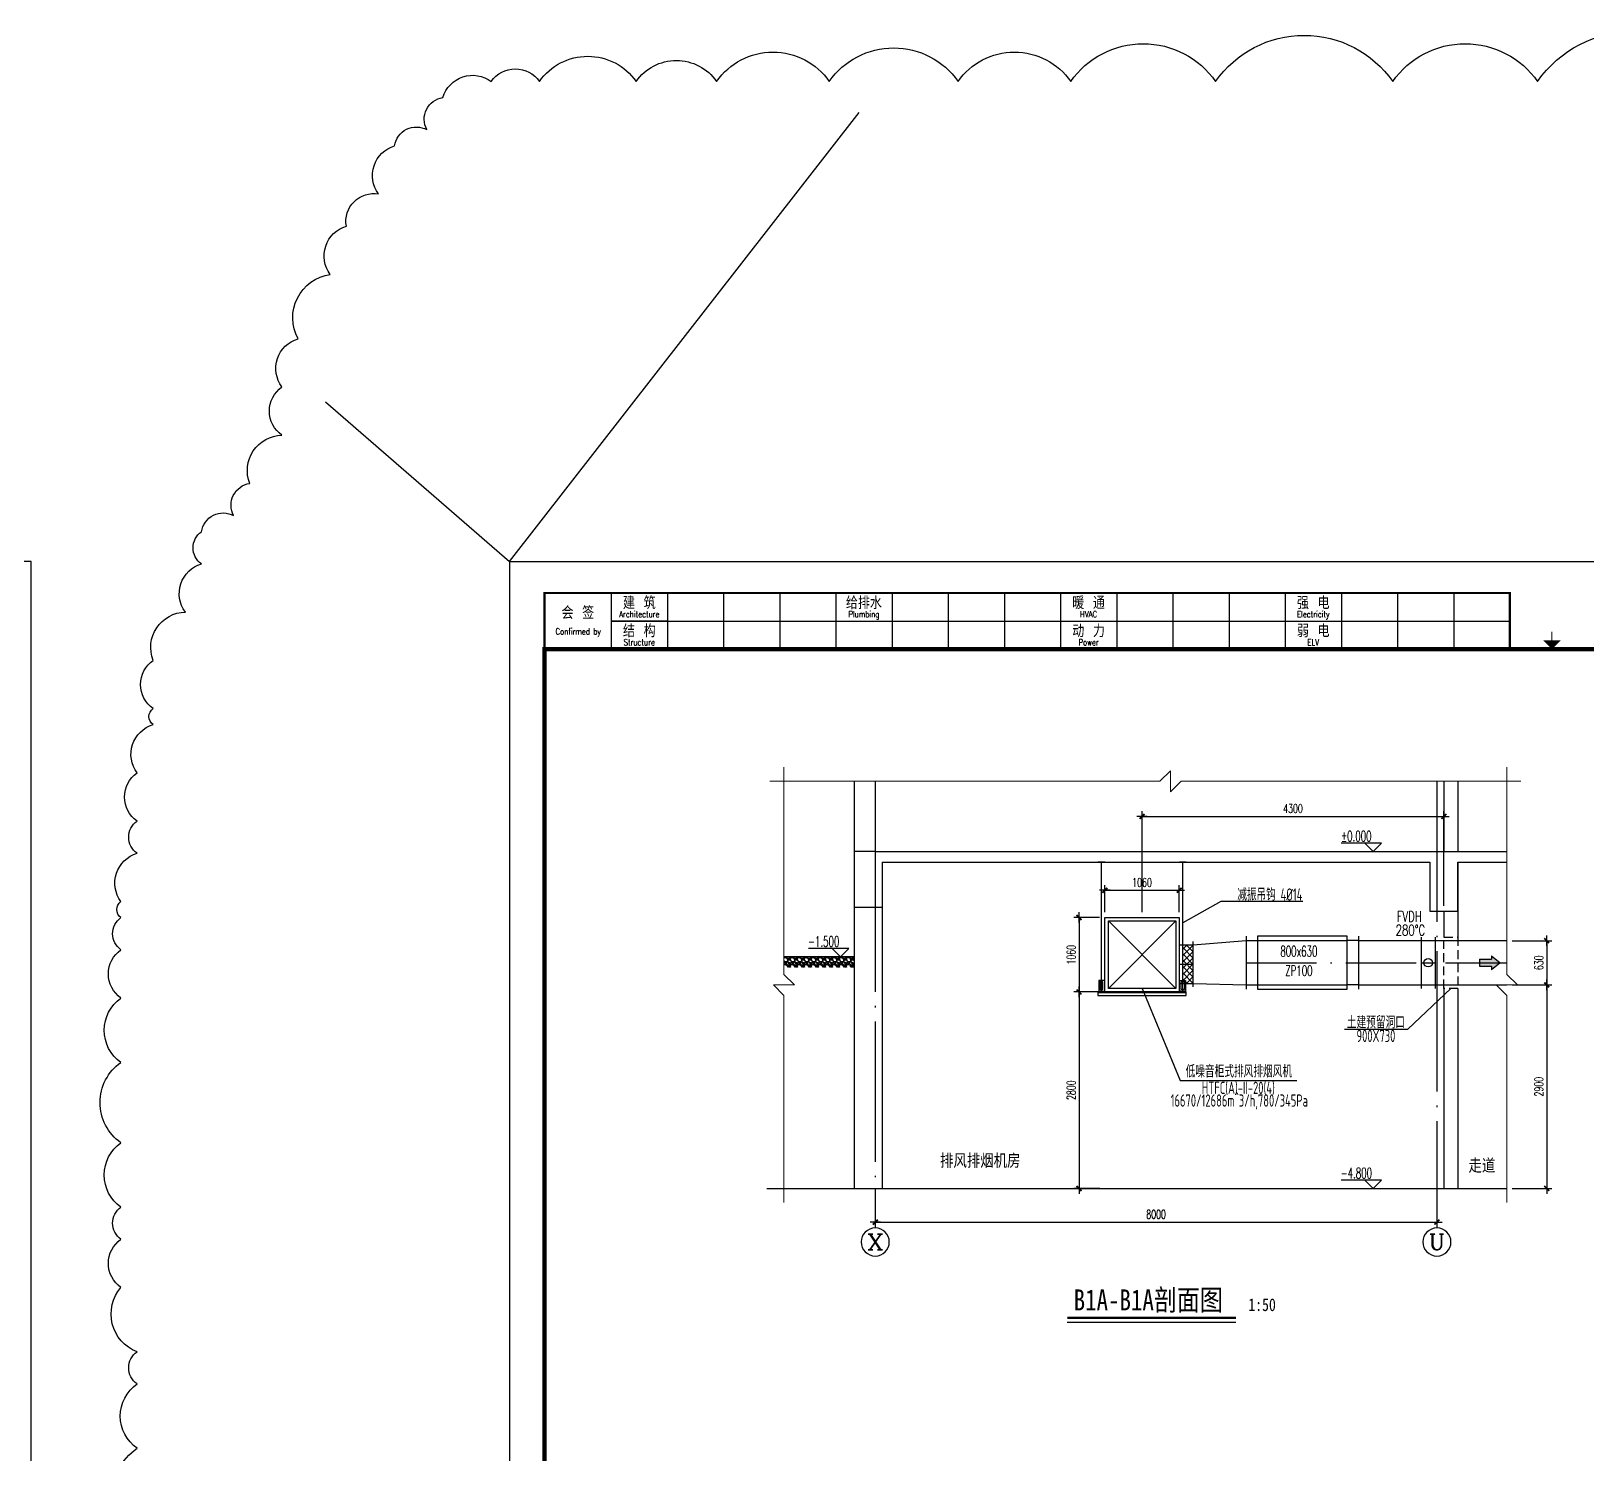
# Model space of a CAD drawing. Extents: x -345393 to -54719, y 203828 to 476815.
# Drawn here: x -177193 to -155033, y 243159 to 263427 of the extents above; entities that cross this region are included whole.
import ezdxf
from ezdxf.enums import TextEntityAlignment as Align

# ---------------------------------------------------------------- set-up
doc = ezdxf.new("R2010")
doc.units = 0
doc.header["$LTSCALE"] = 1000
doc.header["$MEASUREMENT"] = 0
for name, pattern in [('CHENG_DOTE', [1.42, 1, -0.2, 0.02, -0.2]), ('DOTE', [2.42, 2, -0.2, 0.02, -0.2]), ('HIDDEN', [0.375, 0.25, -0.125]), ('HIDDEN2', [0.1875, 0.125, -0.0625])]:
    doc.linetypes.add(name, pattern=pattern)
doc.layers.get('0').update_dxf_attribs({"color": 252, "linetype": 'CONTINUOUS'})
doc.layers.get('Defpoints').update_dxf_attribs({"color": 252, "linetype": 'CONTINUOUS'})
for name, color, linetype in [('A-墙线', 252, 'CONTINUOUS'), ('AXIS', 252, 'CONTINUOUS'), ('AXIS_TEXT', 252, 'CONTINUOUS'), ('DOTE', 250, 'DOTE'), ('PUB_TEXT', 252, 'CONTINUOUS'), ('图框', 252, 'CONTINUOUS'), ('暖通-公共-修改', 1, 'CONTINUOUS'), ('暖通-风-标注', 160, 'CONTINUOUS'), ('暖通-风-法兰', 2, 'CONTINUOUS'), ('暖通-风-管径', 201, 'CONTINUOUS'), ('暖通-风-设备', 40, 'CONTINUOUS'), ('暖通-风-说明', 3, 'CONTINUOUS'), ('暖通-风-轴线', 5, 'CHENG_DOTE'), ('暖通-风-阀门', 7, 'CONTINUOUS'), ('暖通-风-风管', 4, 'CONTINUOUS')]:
    doc.layers.add(name, color=color, linetype=linetype)
doc.layers.add('暖通-公共-说明', color=50, linetype='CONTINUOUS', lineweight=20)
doc.styles.add('_TCH_AXIS', font='COMPLEX', dxfattribs={"bigfont": 'GBCBIG'})
doc.styles.add('COMPLEX', font='COMPLEX')
doc.styles.add('HT', font='simhei.ttf')
doc.styles.add('HZ-ZGBZ', font='romanc.shx', dxfattribs={"width": 0.65, "bigfont": '0hztxt.shx'})
doc.styles.add('NT4', font='tssdeng.shx', dxfattribs={"width": 0.65, "bigfont": 'tssdchn.shx'})
doc.styles.add('TKZ2_tjkts.shx', font='tjromant.shx', dxfattribs={"bigfont": 'tjkts.shx'})
doc.dimstyles.new('暖-标注50', dxfattribs={"dimscale": 0.5, "dimtxt": 250, "dimasz": 1, "dimexe": 150, "dimexo": 150, "dimgap": 100, "dimtad": 1, "dimdec": 0, "dimdsep": 46, "dimtxsty": 'HZ-ZGBZ', "dimblk": '_DIMX', "dimcen": 0.09, "dimclrt": 7, "dimadec": 0, "dimazin": 0, "dimtfac": 1, "dimtdec": 0, "dimtix": 1, "dimtmove": 2, "dimatfit": 3, "dimldrblk": '_DIMX', "dimfxl": 0, "dimtolj": 1, "dimtzin": 0, "dimarcsym": 0})

# ---------------------------------------------------------------- blocks, each defined once
blk = doc.blocks.new('TJAD_TK_A1')
at = {"layer": '图框'}
for p, q in [((1341.38, 950.45), (500.38, 950.45)), ((1341.38, 356.45), (1341.38, 950.45))]:
    blk.add_line(p, q, dxfattribs=at)
blk = doc.blocks.new('_AXISO')
blk.add_circle((0, 0), 0.5)
at = {"layer": 'AXIS_TEXT', "style": 'COMPLEX', "width": 1.041667}
blk.add_attdef('A', text='', height=0.56, dxfattribs=at).set_placement((-0.25, -0.28), (0.25, -0.28), align=Align.FIT)
blk = doc.blocks.new('_DIMX')
blk.add_line((-150, 0), (150, 0))
at = {"const_width": 50}
blk.add_lwpolyline([(-70, -70), (70, 70)], dxfattribs=at)
blk = doc.blocks.new('*D530')
at = {"layer": 'Defpoints', "color": 0}
for p in [(-165169, 246940), (-157169, 246940), (-157169, 246460)]:
    blk.add_point(p, dxfattribs=at)
at = {"layer": '暖通-风-标注', "color": 0, "lineweight": -2}
for p, q in [((-165169, 246865), (-165169, 246385)), ((-157169, 246865), (-157169, 246385)), ((-165169, 246460), (-157170, 246460))]:
    blk.add_line(p, q, dxfattribs=at)
at = {"layer": '暖通-风-标注', "color": 0, "lineweight": -2, "xscale": 0.5, "yscale": 0.5, "zscale": 0.5, "rotation": 180}
blk.add_blockref('_DIMX', (-165169, 246460), dxfattribs=at)
at = {"layer": '暖通-风-标注', "color": 0, "lineweight": -2, "xscale": 0.5, "yscale": 0.5, "zscale": 0.5}
blk.add_blockref('_DIMX', (-157169, 246460), dxfattribs=at)
at = {"layer": '暖通-风-标注', "color": 7, "insert": (-161169, 246572), "char_height": 125, "attachment_point": 5, "style": 'HZ-ZGBZ'}
blk.add_mtext('\\A1;8000', dxfattribs=at)
blk = doc.blocks.new('fg_xsq02')
for p, q in [((-1, 0.6), (-1, -0.6)), ((-0.8, 0.6), (-0.8, -0.6)), ((0.8, 0.6), (-0.8, 0.6)), ((0.8, -0.6), (0.8, 0.6)), ((1, 0.6), (1, -0.6)), ((-1, 0.5), (-0.8, 0.5)), ((1, 0.5), (0.8, 0.5)), ((-1, -0.5), (-0.8, -0.5)), ((1, -0.5), (0.8, -0.5)), ((-0.8, -0.6), (0.8, -0.6))]:
    blk.add_line(p, q)
at = {"linetype": 'HIDDEN'}
for p, q in [((-0.8, 0.5), (0.8, 0.5)), ((-0.8, -0.5), (0.8, -0.5))]:
    blk.add_line(p, q, dxfattribs=at)
blk = doc.blocks.new('*U472', base_point=(583036, 249790))
for p, q in [((582936, 250105), (583136, 250105)), ((582936, 250105), (582936, 249475)), ((583136, 250105), (583136, 249475)), ((582936, 249790), (583136, 249790)), ((582936, 249475), (583136, 249475))]:
    blk.add_line(p, q)
at = {"layer": '暖通-风-法兰'}
for p, q in [((582936, 250155), (582936, 249425)), ((583136, 250155), (583136, 249425))]:
    blk.add_line(p, q, dxfattribs=at)
blk = doc.blocks.new('*U473', base_point=(583036, 249790))
at = {"layer": '暖通-风-阀门'}
blk.add_circle((583036, 249790), 60, dxfattribs=at)
blk.add_blockref('*U472', (583036, 249790), dxfattribs=at)
blk = doc.blocks.new('JIANTOU')
blk.add_hatch(color=256).paths.add_polyline_path([(801, 325), (801, 650), (0, 0), (801, -650), (801, -325), (1927, -325), (1927, 325)])
for p, q in [((801, 650), (0, 0)), ((0, 0), (801, -650)), ((801, 650), (801, 325)), ((1927, 325), (801, 325)), ((1927, 325), (1927, -325)), ((1927, -325), (801, -325)), ((801, -325), (801, -650))]:
    blk.add_line(p, q)
blk = doc.blocks.new('*D488')
at = {"layer": 'Defpoints', "color": 0}
for p in [(-161899, 250800), (-162267, 249740), (-161899, 249740)]:
    blk.add_point(p, dxfattribs=at)
at = {"layer": '暖通-风-标注', "color": 0, "lineweight": -2}
for p, q in [((-161974, 250800), (-162342, 250800)), ((-162267, 250800), (-162267, 249741)), ((-161974, 249740), (-162342, 249740))]:
    blk.add_line(p, q, dxfattribs=at)
at = {"layer": '暖通-风-标注', "color": 0, "lineweight": -2, "xscale": 0.5, "yscale": 0.5, "zscale": 0.5}
for p, rotation in [((-162267, 250800), 90), ((-162267, 249740), 270)]:
    blk.add_blockref('_DIMX', p, dxfattribs=dict(at, rotation=rotation))
at = {"layer": '暖通-风-标注', "color": 7, "insert": (-162379, 250270), "char_height": 125, "attachment_point": 5, "rotation": 90, "style": 'HZ-ZGBZ'}
blk.add_mtext('\\A1;1060', dxfattribs=at)
blk = doc.blocks.new('*D489')
at = {"layer": 'Defpoints', "color": 0}
for p in [(-161899, 249740), (-162267, 246940), (-161893, 246940)]:
    blk.add_point(p, dxfattribs=at)
at = {"layer": '暖通-风-标注', "color": 0, "lineweight": -2}
for p, q in [((-161974, 249740), (-162342, 249740)), ((-162267, 249740), (-162267, 246941)), ((-161968, 246940), (-162342, 246940))]:
    blk.add_line(p, q, dxfattribs=at)
at = {"layer": '暖通-风-标注', "color": 0, "lineweight": -2, "xscale": 0.5, "yscale": 0.5, "zscale": 0.5}
for p, rotation in [((-162267, 249740), 90), ((-162267, 246940), 270)]:
    blk.add_blockref('_DIMX', p, dxfattribs=dict(at, rotation=rotation))
at = {"layer": '暖通-风-标注', "color": 7, "insert": (-162379, 248340), "char_height": 125, "attachment_point": 5, "rotation": 90, "style": 'HZ-ZGBZ'}
blk.add_mtext('\\A1;2800', dxfattribs=at)
blk = doc.blocks.new('*D490')
at = {"layer": 'Defpoints', "color": 0}
for p in [(-156173, 250470), (-156173, 249840), (-155605, 249840)]:
    blk.add_point(p, dxfattribs=at)
at = {"layer": '暖通-风-标注', "color": 0, "lineweight": -2}
for p, q in [((-156098, 250470), (-155530, 250470)), ((-155605, 250470), (-155605, 249841)), ((-156098, 249840), (-155530, 249840))]:
    blk.add_line(p, q, dxfattribs=at)
at = {"layer": '暖通-风-标注', "color": 0, "lineweight": -2, "xscale": 0.5, "yscale": 0.5, "zscale": 0.5}
for p, rotation in [((-155605, 250470), 90), ((-155605, 249840), 270)]:
    blk.add_blockref('_DIMX', p, dxfattribs=dict(at, rotation=rotation))
at = {"layer": '暖通-风-标注', "color": 7, "insert": (-155717, 250155), "char_height": 125, "attachment_point": 5, "rotation": 90, "style": 'HZ-ZGBZ'}
blk.add_mtext('\\A1;630', dxfattribs=at)
blk = doc.blocks.new('*D491')
at = {"layer": 'Defpoints', "color": 0}
for p in [(-156173, 249840), (-156173, 246940), (-155605, 246940)]:
    blk.add_point(p, dxfattribs=at)
at = {"layer": '暖通-风-标注', "color": 0, "lineweight": -2}
for p, q in [((-156098, 249840), (-155530, 249840)), ((-155605, 249840), (-155605, 246941)), ((-156098, 246940), (-155530, 246940))]:
    blk.add_line(p, q, dxfattribs=at)
at = {"layer": '暖通-风-标注', "color": 0, "lineweight": -2, "xscale": 0.5, "yscale": 0.5, "zscale": 0.5}
for p, rotation in [((-155605, 249840), 90), ((-155605, 246940), 270)]:
    blk.add_blockref('_DIMX', p, dxfattribs=dict(at, rotation=rotation))
at = {"layer": '暖通-风-标注', "color": 7, "insert": (-155717, 248390), "char_height": 125, "attachment_point": 5, "rotation": 90, "style": 'HZ-ZGBZ'}
blk.add_mtext('\\A1;2900', dxfattribs=at)
blk = doc.blocks.new('*D492')
at = {"layer": 'Defpoints', "color": 0}
for p in [(-157069, 252240), (-157069, 250890), (-161369, 250800)]:
    blk.add_point(p, dxfattribs=at)
at = {"layer": '暖通-风-标注', "color": 0, "lineweight": -2}
for p, q in [((-161369, 250875), (-161369, 252315)), ((-161369, 252240), (-157070, 252240)), ((-157069, 250965), (-157069, 252315))]:
    blk.add_line(p, q, dxfattribs=at)
at = {"layer": '暖通-风-标注', "color": 0, "lineweight": -2, "xscale": 0.5, "yscale": 0.5, "zscale": 0.5, "rotation": 180}
blk.add_blockref('_DIMX', (-161369, 252240), dxfattribs=at)
at = {"layer": '暖通-风-标注', "color": 0, "lineweight": -2, "xscale": 0.5, "yscale": 0.5, "zscale": 0.5}
blk.add_blockref('_DIMX', (-157069, 252240), dxfattribs=at)
at = {"layer": '暖通-风-标注', "color": 7, "insert": (-159219, 252352), "char_height": 125, "attachment_point": 5, "style": 'HZ-ZGBZ'}
blk.add_mtext('\\A1;4300', dxfattribs=at)
blk = doc.blocks.new('*D493')
at = {"layer": 'Defpoints', "color": 0}
for p in [(-160839, 251188), (-161899, 250800), (-160839, 250800)]:
    blk.add_point(p, dxfattribs=at)
at = {"layer": '暖通-风-标注', "color": 0, "lineweight": -2}
for p, q in [((-161899, 250875), (-161899, 251263)), ((-161899, 251188), (-160840, 251188)), ((-160839, 250875), (-160839, 251263))]:
    blk.add_line(p, q, dxfattribs=at)
at = {"layer": '暖通-风-标注', "color": 0, "lineweight": -2, "xscale": 0.5, "yscale": 0.5, "zscale": 0.5, "rotation": 180}
blk.add_blockref('_DIMX', (-161899, 251188), dxfattribs=at)
at = {"layer": '暖通-风-标注', "color": 0, "lineweight": -2, "xscale": 0.5, "yscale": 0.5, "zscale": 0.5}
blk.add_blockref('_DIMX', (-160839, 251188), dxfattribs=at)
at = {"layer": '暖通-风-标注', "color": 7, "insert": (-161369, 251300), "char_height": 125, "attachment_point": 5, "style": 'HZ-ZGBZ'}
blk.add_mtext('\\A1;1060', dxfattribs=at)

msp = doc.modelspace()

# ---------------------------------------------------------------- hatches: boundary and pattern name
at = {"layer": '暖通-风-标注'}
h = msp.add_hatch(dxfattribs=at)
h.set_pattern_fill('GRAVEL', color=256, scale=100, style=0)
h.set_pattern_definition([(311.9872, (-82392.466, 447346.0235), (799.99982322, -900.00013416), [13.4536, -1331.9088]), (355.0303, (-82383.4663, 447336.0235), (-1200.00010515, 99.9991307), [23.0868, -2285.5925]), (47.4896, (-82360.4663, 447334.0235), (-999.99907183, -1100.00086739), [16.2788, -1611.6032]), (272.7263, (-82321.4663, 447309.0235), (-99.99960177, 2000.0000295), [21.0238, -2081.3558]), (247.1663, (-82320.4663, 447288.0235), (500.00099054, 1199.99964118), [20.6155, -2040.9373]), (182.7263, (-82328.4663, 447269.0235), (2000.0000295, 99.99960177), [21.0238, -2081.3558]), (142.3058, (-82349.4663, 447268.0235), (1300.00073456, -999.999040516), [27.8029, -2752.4849]), (107.7447, (-82371.4663, 447285.0235), (-700.00107627, 2199.999623124), [26.2488, -2598.6321]), (58.5704, (-82379.4663, 447310.0235), (800.00082342, 1299.99950365), [21.095, -2088.4073]), (4.7636, (-82368.466, 447328.0235), (-1100.00009463, -99.99915327), [24.0832, -1180.0763]), (317.6026, (-82344.4663, 447330.0235), (1200.000735107, -1099.9992082), [31.1448, -3083.3375]), (41.1859, (-82420.466, 447308.0235), (700.0002947, 599.99973133), [10.6301, -1052.3844]), (8.5308, (-82412.4663, 447315.0235), (-1299.99982848, -200.000791), [20.2237, -2002.1511]), (315, (-82392.466, 447318.02), (1e-14, -100.00003), [14.1421, -127.2792]), (336.8014, (-82385.466, 447330.023), (-499.9999731, 200.0001325), [7.6158, -753.9615]), (248.1986, (-82378.466, 447327.023), (99.999991, 300.0000273), [10.7703, -527.7462]), (149.0362, (-82382.466, 447317.023), (-299.9998022, 200.0002484), [17.4929, -565.6023]), (18.4349, (-82397.466, 447326.023), (-200.0000435, -99.9998403), [12.6491, -303.5787]), (163.6105, (-82320.4663, 447327.0235), (-1000.00021984, 299.99927098), [17.72, -1754.2845]), (109.6538, (-82337.466, 447332.0235), (399.99952474, -1100.00021356), [14.8661, -1471.7408]), (246.8014, (-82397.466, 447346.023), (200.0001325, 499.9999731), [15.2315, -746.3458]), (196.3895, (-82403.4663, 447332.0235), (1000.00021984, 299.99927098), [17.72, -1754.2845]), (200.556, (-82320.466, 447265.023), (500.00018445, 199.99959964), [17.088, -837.3124]), (245.2249, (-82336.466, 447259.0235), (499.99921892, 1100.00034218), [14.3178, -1417.4643]), (113.1986, (-82398.466, 447246.023), (-200.0001325, 499.9999731), [15.2315, -746.3458]), (162.646, (-82404.4663, 447260.0235), (1300.00020191, -399.99945023), [16.7631, -1659.5424]), (110.556, (-82349.466, 447246.023), (199.99959964, -500.00018445), [8.544, -845.8564]), (78.6901, (-82392.466, 447246.023), (99.9997632, 400.0000752), [5.099, -504.8029]), (14.0362, (-82391.466, 447251.023), (-300.0000546, -99.9998057), [20.6155, -391.695]), (353.991, (-82371.4663, 447256.0235), (-999.99997509, 99.99993175), [19.105, -1891.3923]), (236.3099, (-82382.466, 447308.023), (100.0001335, 199.9999558), [14.4222, -346.1329]), (186.8428, (-82390.4663, 447296.0235), (-1699.99993655, -200.00079979), [25.1794, -2492.7563]), (119.0546, (-82415.466, 447293.023), (400.0000027, -700.00003846), [10.2956, -1019.2674]), (90, (-82420.47, 447302.02), (100, 100), [6, -94]), (59.7436, (-82369.466, 447259.0235), (-399.99948868, -700.00024559), [13.8924, -1375.352]), (131.9872, (-82362.466, 447271.0235), (-799.99982322, 900.00013416), [26.9072, -1318.4552]), (180, (-82380.47, 447291.02), (-100, 100), [26, -74]), (214.6952, (-82406.4663, 447291.0235), (999.9994259, 700.00086096), [15.8114, -1565.3274]), (285.9454, (-82419.466, 447282.023), (99.9999889, -400.0000127), [14.5602, -713.4508]), (332.354, (-82415.4663, 447268.0235), (1899.99958072, -1000.00077132), [23.7065, -2346.9474]), (4.5739, (-82394.4663, 447257.0235), (1300.00005583, 99.999480116), [25.0799, -2482.9074])])
h.paths.add_polyline_path([(-166469.13286, 250240.29979), (-165469.13286, 250240.29979), (-165469.13286, 250090.29979), (-166469.13286, 250090.29979)])
at = {"layer": '暖通-风-法兰'}
h = msp.add_hatch(dxfattribs=at)
h.set_pattern_fill('ANSI37', color=75, scale=20, style=0)
h.set_pattern_definition([(225, (10314781.274, 16920947.41), (44.9012806, -44.9012806), []), (315, (10314781.274, 16920947.41), (44.9012806, 44.9012806), [])])
h.paths.add_polyline_path([(-160639.13286, 250135.29979), (-160789.13286, 250135.29979), (-160789.13286, 249860.29979), (-160639.13286, 249860.29979)])
h.paths.add_polyline_path([(-160639.13286, 250410.29979), (-160789.13286, 250410.29979), (-160789.13286, 250135.29979), (-160639.13286, 250135.29979)])

# ---------------------------------------------------------------- linework, layer by layer
for p, q in [((-168930.38928, 255422.36281), (-168930.38928, 254622.36281)), ((-168130.38928, 255422.36281), (-168130.38928, 254622.36281)), ((-167330.38928, 255422.36281), (-167330.38928, 254622.36281)), ((-166530.38928, 255422.36281), (-166530.38928, 254622.36281)), ((-165730.38928, 255422.36281), (-165730.38928, 254622.36281)), ((-164930.38928, 255422.36281), (-164930.38928, 254622.36281)), ((-164130.38928, 255422.36281), (-164130.38928, 254622.36281)), ((-163330.38928, 255422.36281), (-163330.38928, 254622.36281)), ((-162530.38928, 255422.36281), (-162530.38928, 254622.36281)), ((-161730.38928, 255422.36281), (-161730.38928, 254622.36281)), ((-160930.38928, 255422.36281), (-160930.38928, 254622.36281)), ((-160130.38928, 255422.36281), (-160130.38928, 254622.36281)), ((-159330.38928, 255422.36281), (-159330.38928, 254622.36281)), ((-158530.38928, 255422.36281), (-158530.38928, 254622.36281)), ((-157730.38928, 255422.36281), (-157730.38928, 254622.36281)), ((-156930.38928, 255422.36281), (-156930.38928, 254622.36281)), ((-168930.38928, 255022.36281), (-156130.38928, 255022.36281)), ((-168130.38928, 255022.36281), (-168930.38928, 255022.36281))]:
    msp.add_line(p, q)
at = {"layer": 'A-墙线'}
for p, q in [((-165469.13286, 252740.29979), (-165469.13286, 246940.29979)), ((-165169.13286, 252740.29979), (-165169.13286, 251740.29979)), ((-157069.13286, 252740.29979), (-157069.13286, 251740.29979)), ((-156869.13286, 252740.29979), (-156869.13286, 251740.29979)), ((-165169.13286, 251740.29979), (-165469.13286, 251740.29979)), ((-165169.13286, 251740.29979), (-156173.05421, 251740.29979)), ((-165069.13286, 251590.29979), (-157269.13286, 251590.29979)), ((-165069.13286, 251590.29979), (-165069.13286, 246940.29979)), ((-156869.13286, 251590.29979), (-156173.05421, 251590.29979)), ((-156869.13286, 251590.29979), (-156869.13286, 250520.29979)), ((-165069.13286, 250940.29979), (-165469.13286, 250940.29979)), ((-157069.13286, 250890.29979), (-157069.13286, 250520.29979)), ((-165469.13286, 250240.29979), (-166469.13286, 250240.29979)), ((-157069.13286, 249790.29979), (-157069.13286, 246940.29979)), ((-156869.13286, 249790.29979), (-156869.13286, 246940.29979)), ((-166714.00473, 246940.29979), (-156173.05421, 246940.29979))]:
    msp.add_line(p, q, dxfattribs=at)
msp.add_lwpolyline([(-157269.13286, 251590.29979), (-157269.13286, 250890.29979), (-156869.13286, 250890.29979), (-156869.13286, 251590.29979)], dxfattribs=at)
at = {"layer": 'AXIS'}
for p, q in [((-165169.13286, 246940.29979), (-165169.13286, 246377.56618)), ((-157169.13286, 246940.29979), (-157169.13286, 246377.56618))]:
    msp.add_line(p, q, dxfattribs=at)
at = {"layer": 'DOTE'}
for p, q in [((-165169.13286, 252740.29979), (-165169.13286, 251740.29979)), ((-157169.13286, 252740.29979), (-157169.13286, 246940.29979)), ((-165169.13286, 251740.29979), (-165169.13286, 246940.29979))]:
    msp.add_line(p, q, dxfattribs=at)
at = {"layer": 'PUB_TEXT'}
msp.add_line((-162433.40833, 245037.48071), (-160031.00089, 245037.48071), dxfattribs=at)
at = {"layer": 'PUB_TEXT', "const_width": 36}
msp.add_lwpolyline([(-162433.40833, 245097.48071), (-160031.00089, 245097.48071)], dxfattribs=at)
at = {"layer": '图框'}
for q in [(-140680.38928, 255872.36281), (-170380.38928, 213822.36281)]:
    msp.add_line((-170380.38928, 255872.36281), q, dxfattribs=at)
for points, const_width in [([(-169880.38928, 254622.36281), (-169880.38928, 255422.36281), (-156130.38928, 255422.36281), (-156130.38928, 254622.36281)], 30), ([(-155530.38928, 254747.36281), (-155530.38928, 254872.36281)], 15)]:
    msp.add_lwpolyline(points, dxfattribs=dict(at, const_width=const_width))
at = {"layer": '图框', "const_width": 60}
msp.add_lwpolyline([(-141180.38928, 214322.36281), (-141180.38928, 254622.36281), (-169880.38928, 254622.36281), (-169880.38928, 214322.36281)], close=True, dxfattribs=at)
at = {"layer": '图框'}
msp.add_solid([(-155655.38928, 254747.36281), (-155405.38928, 254747.36281), (-155530.38928, 254622.36281)], dxfattribs=at)
at = {"layer": '暖通-公共-修改'}
msp.add_lwpolyline([(-175683.5301, 241863.88601, -0.52056705), (-175683.5301, 243238.38607, -0.52056705), (-175683.5301, 244154.71901, -0.52056705), (-175683.5301, 244612.88548, -0.52056705), (-175912.82195, 245529.21841, -0.52056705), (-175912.82195, 246216.46811, -0.52056705), (-175912.82195, 246674.63524, -0.52056705), (-175912.82195, 247590.96817, -0.52056705), (-175912.82195, 248736.38434, -0.52056705), (-175912.82195, 249652.71728, -0.52056705), (-175912.82195, 250339.96698, -0.52056705), (-175912.82195, 250798.13345, -0.52056705), (-175912.82195, 251027.21734, -0.52056705), (-175683.5301, 251714.46704, -0.52056705), (-175683.5301, 252172.63351, -0.52056705), (-175683.5301, 252859.88321, -0.52056705), (-175454.23924, 253547.13291, -0.52056705), (-175454.23924, 253776.21614, -0.52056705), (-175454.23924, 254463.46585, -0.52056705), (-174995.65753, 255150.71555, -0.52056705), (-174766.36667, 255837.96591, -0.52056705), (-174766.36667, 256296.13237, -0.52056705), (-174307.78495, 256525.21561, -0.52056705), (-174078.4941, 256983.38208, -0.52056705), (-173619.91238, 257670.63178, -0.52056705), (-173619.91238, 258357.88148, -0.52056705), (-173390.62054, 259045.13118, -0.52056705), (-172932.03882, 259961.46477, -0.52056705), (-172702.74796, 260648.71448, -0.52056705), (-172244.16625, 261106.88094, -0.52056705), (-172014.87539, 261794.13064, -0.52056705), (-171556.29367, 262023.21388, -0.52056705), (-171327.00281, 262481.38035, -0.52056705), (-170639.12925, 262710.46358, -0.52056705), (-169951.25668, 262710.46358, -0.52056705), (-168575.51055, 262710.46358, -0.52056705), (-167429.05626, 262710.46358, -0.52056705), (-165824.01926, 262710.46358, -0.52056705), (-163989.69141, 262710.46358, -0.52056705), (-162384.65541, 262710.46358, -0.52056705), (-160321.0367, 262710.46358, -0.52056705), (-157798.83628, 262710.46358, -0.52056705), (-155735.21757, 262710.46358, -0.52056705), (-152983.7253, 262710.46358, -0.52056705)], format="xyb", dxfattribs=at)
at = {"layer": '暖通-公共-说明'}
for points in [[(-166669.13286, 252740.29979), (-161114.14953, 252740.29979), (-160964.17219, 252890.27713), (-160964.12688, 252590.32244), (-160814.14953, 252740.29979), (-155973.05421, 252740.29979)], [(-166469.13286, 246740.29979), (-166469.13286, 249690.29979), (-166619.11021, 249840.27713), (-166319.15551, 249840.32244), (-166469.13286, 249990.29979), (-166469.13286, 252940.29979)], [(-156173.05421, 252940.29979), (-156173.05421, 249990.29979), (-156023.07686, 249840.32244), (-156323.03156, 249840.27713), (-156173.05421, 249690.29979), (-156173.05421, 246740.29979)]]:
    msp.add_lwpolyline(points, dxfattribs=at)
at = {"layer": '暖通-风-标注'}
msp.add_line((-161999.13286, 249731.0439), (-160739.13286, 249731.0439), dxfattribs=at)
for points in [[(-172998.42578, 258144.47936), (-170380.38928, 255872.36281), (-165396.88854, 262268.33216)], [(-161911.63286, 249900.29979), (-161986.63286, 249900.29979), (-161986.63286, 249750.29979), (-161911.63286, 249750.29979)], [(-160826.63286, 249900.29979), (-160751.63286, 249900.29979), (-160751.63286, 249750.29979), (-160826.63286, 249750.29979)]]:
    msp.add_lwpolyline(points, dxfattribs=at)
at = {"layer": '暖通-风-标注', "const_width": 20}
for points in [[(-161999.13286, 251590.29979), (-161899.13286, 251590.29979)], [(-161949.13286, 249740.29979), (-161949.13286, 251590.29979)], [(-160739.13286, 251590.29979), (-160839.13286, 251590.29979)], [(-160789.13286, 249740.29979), (-160789.13286, 251590.29979)]]:
    msp.add_lwpolyline(points, dxfattribs=at)
at = {"layer": '暖通-风-标注'}
for points in [[(-161999.13286, 249690.29979), (-160739.13286, 249690.29979), (-160739.13286, 249740.29979), (-161999.13286, 249740.29979)], [(-161971.63286, 249772.79979), (-161926.63286, 249772.79979), (-161926.63286, 249885.29979), (-161971.63286, 249885.29979)], [(-160766.63286, 249772.79979), (-160811.63286, 249772.79979), (-160811.63286, 249885.29979), (-160766.63286, 249885.29979)]]:
    msp.add_lwpolyline(points, close=True, dxfattribs=at)
at = {"layer": '暖通-风-法兰'}
for p, q in [((-160789.13286, 249810.29979), (-160789.13286, 250460.29979)), ((-160639.13286, 249810.29979), (-160639.13286, 250460.29979)), ((-159886.00527, 250520.29979), (-159886.00527, 249790.29979))]:
    msp.add_line(p, q, dxfattribs=at)
at = {"layer": '暖通-风-设备'}
msp.add_lwpolyline([(-161899.13286, 249740.29979), (-161899.13286, 250800.29979), (-160839.13286, 250800.29979), (-160839.13286, 249740.29979)], close=True, dxfattribs=at)
at = {"layer": '暖通-风-说明'}
for p, q in [((-157956.43001, 251860.29948), (-158532.79632, 251860.29948)), ((-158076.43001, 251740.29948), (-158196.43001, 251860.29948)), ((-158076.43001, 251740.29948), (-157956.43001, 251860.29948)), ((-160246.09145, 251025.78576), (-160789.13192, 250722.28804)), ((-159080.66424, 251025.78576), (-160246.09145, 251025.78576)), ((-160889.13286, 250750.29979), (-161849.13286, 249790.29979)), ((-160889.13286, 249790.29979), (-161849.13286, 250750.29979)), ((-165544.09943, 250360.29979), (-166120.46573, 250360.29979)), ((-165664.09943, 250240.29979), (-165784.09943, 250360.29979)), ((-165664.09943, 250240.29979), (-165544.09943, 250360.29979)), ((-161369.13286, 249790.29979), (-160826.8216, 248479.31908)), ((-157581.44174, 249210.31829), (-156969.13286, 249790.29979)), ((-158483.80552, 249210.31829), (-157581.44174, 249210.31829)), ((-160826.8216, 248479.31908), (-159162.56043, 248479.31908)), ((-157956.43001, 247060.29979), (-158532.79632, 247060.29979)), ((-158076.43001, 246940.29979), (-158196.43001, 247060.29979)), ((-158076.43001, 246940.29979), (-157956.43001, 247060.29979))]:
    msp.add_line(p, q, dxfattribs=at)
msp.add_lwpolyline([(-161849.13286, 249790.29979), (-161849.13286, 250750.29979), (-160889.13286, 250750.29979), (-160889.13286, 249790.29979)], close=True, dxfattribs=at)
at = {"layer": '暖通-风-说明', "linetype": 'HIDDEN2'}
msp.add_lwpolyline([(-157069.13286, 250520.29979), (-156869.13286, 250520.29979), (-156869.13286, 249790.29979), (-157069.13286, 249790.29979)], close=True, dxfattribs=at)
at = {"layer": '暖通-风-轴线'}
for p, q in [((-160839.13286, 250135.29979), (-160639.13286, 250135.29979)), ((-159886.00527, 250155.29979), (-156173.05421, 250155.29979))]:
    msp.add_line(p, q, dxfattribs=at)
at = {"layer": '暖通-风-风管'}
for p, q in [((-160839.13286, 250410.29979), (-160639.13286, 250410.29979)), ((-160639.13286, 250410.29979), (-159886.00527, 250470.29979)), ((-159886.00527, 250470.29979), (-159886.00527, 250470.29979)), ((-158286.00527, 250470.29979), (-156173.05421, 250470.29979)), ((-160839.13286, 249860.29979), (-160639.13286, 249860.29979)), ((-160639.13286, 249860.29979), (-159886.00527, 249840.29979)), ((-159886.00527, 249840.29979), (-159886.00527, 249840.29979)), ((-158286.00527, 249840.29979), (-156173.05421, 249840.29979))]:
    msp.add_line(p, q, dxfattribs=at)

# ---------------------------------------------------------------- block references
at = {"layer": 'AXIS'}
ref = msp.add_blockref('_AXISO', (-165169.13286, 246177.56618), dxfattribs=dict(at, xscale=-400, yscale=400, zscale=400))
ref.add_attrib('A', 'X', dxfattribs={"layer": 'AXIS_TEXT', "height": 226.27417, "style": '_TCH_AXIS', "width": 1.166667}).set_placement((-165282.26995, 246064.4291), (-165055.99578, 246064.4291), align=Align.FIT)
ref = msp.add_blockref('_AXISO', (-157169.13286, 246177.56618), dxfattribs=dict(at, xscale=-400, yscale=400, zscale=400))
ref.add_attrib('A', 'U', dxfattribs={"layer": 'AXIS_TEXT', "height": 226.27417, "style": '_TCH_AXIS', "width": 1.05}).set_placement((-157282.26995, 246064.4291), (-157055.99578, 246064.4291), align=Align.FIT)
at = {"layer": '图框', "xscale": 50, "yscale": 50, "zscale": 50}
msp.add_blockref('TJAD_TK_A1', (-244261.63982, 208349.90246), dxfattribs=at)
at = {"layer": '暖通-风-设备', "xscale": 800, "yscale": 630, "zscale": 800}
msp.add_blockref('fg_xsq02', (-159086.00527, 250155.29979), dxfattribs=at)
at = {"layer": '暖通-风-说明', "xscale": -0.1538561824709177, "yscale": 0.1538561824709177, "zscale": 0.1538561829212204}
msp.add_blockref('JIANTOU', (-156266.22334, 250155.29979), dxfattribs=at)
at = {"layer": '暖通-风-阀门'}
msp.add_blockref('*U473', (-157293.998, 250155.29979), dxfattribs=at)

# ---------------------------------------------------------------- texts
at = {"style": 'TKZ2_tjkts.shx'}
for s, p in [('建 筑', (-168530.38928, 255282.69283)), ('给排水', (-165330.38928, 255282.69283)), ('暖 通', (-162130.38928, 255282.69283)), ('强 电', (-158930.38928, 255282.69283)), ('会 签', (-169405.38928, 255141.48063)), ('结 构', (-168530.38928, 254882.69283)), ('动 力', (-162130.38928, 254882.69283)), ('弱 电', (-158930.38928, 254882.69283))]:
    msp.add_text(s, height=180, dxfattribs=at).set_placement(p, align=Align.MIDDLE_CENTER)
at = {"style": 'TKZ2_tjkts.shx', "width": 0.8}
for s, p in [('Architecture', (-168530.38928, 255121.14162)), ('Plumbing', (-165330.38928, 255121.14162)), ('HVAC', (-162130.38928, 255121.14162)), ('Electricity', (-158930.38928, 255121.14162)), ('Confirmed by', (-169399.81075, 254874.96632)), ('Structure', (-168530.38928, 254721.14162)), ('Power', (-162130.38928, 254721.14162)), ('ELV', (-158930.38928, 254721.14162))]:
    msp.add_text(s, height=90, dxfattribs=at).set_placement(p, align=Align.MIDDLE_CENTER)
at = {"layer": 'PUB_TEXT', "style": 'HT', "width": 0.8}
for s, height, p in [('B1A-B1A剖面图', 300, (-162342.9993, 245202.29261)), ('1:50', 180, (-159855.50118, 245193.96292))]:
    msp.add_text(s, height=height, dxfattribs=at).set_placement(p)
at = {"layer": '暖通-风-管径', "style": 'HZ-ZGBZ', "width": 0.6}
for s, p in [('800x630', (-159135.07085, 250319.22209)), ('ZP100', (-159135.07085, 250041.88807))]:
    msp.add_text(s, height=150, dxfattribs=at).set_placement(p, align=Align.MIDDLE)
at = {"layer": '暖通-风-说明'}
for s, height, style, width, p in [('%%P0.000', 150, 'HZ-ZGBZ', 0.6, (-158316.3385, 251959.07056)), ('-1.500', 150, 'HZ-ZGBZ', 0.6, (-165904.00792, 250459.07087)), ('土建预留洞口', 175, 'NT4', 0.75, (-158038.00489, 249315.39886)), ('900X730', 175, 'NT4', 0.65, (-158038.00489, 249113.88115)), ('-4.800', 150, 'HZ-ZGBZ', 0.6, (-158316.3385, 247159.07087))]:
    msp.add_text(s, height=height, dxfattribs=dict(at, style=style, width=width)).set_placement(p, align=Align.MIDDLE)
for s, height, style, width, p in [('减振吊钩 4%%c14', 175, 'NT4', 0.65, (-160011.08694, 251039.96836)), ('FVDH', 150, 'HZ-ZGBZ', 0.7, (-157740.5765, 250739.68919)), ('280%%dC', 150, 'HZ-ZGBZ', 0.7, (-157756.0787, 250544.7298)), ('排风排烟机房', 175, 'HT', 0.8, (-164246.23719, 247252.2042)), ('走道', 175, 'HT', 0.8, (-156719.20292, 247182.22346))]:
    msp.add_text(s, height=height, dxfattribs=dict(at, style=style, width=width)).set_placement(p)
at = {"layer": '暖通-风-说明', "style": 'NT4'}
for s, width, p in [('低噪音柜式排风排烟风机', 0.75, (-159990.76283, 248521.02792)), ('HTFC(A)-II-20(4)', 0.65, (-159998.20414, 248286.31083)), ('16670/12686m^ 3/h,780/345Pa', 0.65, (-159983.69427, 248105.43298))]:
    msp.add_text(s, height=175, dxfattribs=dict(at, width=width)).set_placement(p, align=Align.CENTER)

# ---------------------------------------------------------------- dimensions: what is measured, and where the dimension line sits
at = {"layer": '暖通-风-标注'}
for base, p1, p2, picture, middle in [((-157069.13286, 252239.57879), (-161369.13286, 250800.29979), (-157069.13286, 250890.29979), '*D492', (-159219.13286, 252352.07879)), ((-160839.13286, 251187.55617), (-161899.13286, 250800.29979), (-160839.13286, 250800.29979), '*D493', (-161369.13286, 251300.05617)), ((-157169.13286, 246459.72253), (-165169.13286, 246940.29979), (-157169.13286, 246940.29979), '*D530', (-161169.13286, 246572.22253))]:
    dim = msp.add_linear_dim(base=base, p1=p1, p2=p2, dimstyle='暖-标注50', dxfattribs=at)
    dim.commit()
    dim.dimension.update_dxf_attribs({"geometry": picture, "text_midpoint": middle})
for base, p1, p2, picture, middle in [((-162266.75421, 249740.29979), (-161899.13286, 250800.29979), (-161899.13286, 249740.29979), '*D488', (-162379.25421, 250270.29979)), ((-155604.9594, 249840.2998), (-156173.05421, 250470.29979), (-156172.95906, 249840.2998), '*D490', (-155717.4594, 250155.29979)), ((-162266.75421, 246940.29979), (-161899.13286, 249740.29979), (-161893.43964, 246940.29979), '*D489', (-162379.25421, 248340.29979)), ((-155604.9594, 246940.29979), (-156172.95906, 249840.2998), (-156173.05421, 246940.29979), '*D491', (-155717.4594, 248390.29979))]:
    dim = msp.add_linear_dim(base=base, p1=p1, p2=p2, angle=90, dimstyle='暖-标注50', dxfattribs=at)
    dim.commit()
    dim.dimension.update_dxf_attribs({"geometry": picture, "text_midpoint": middle})

doc.saveas('drawing.dxf')
